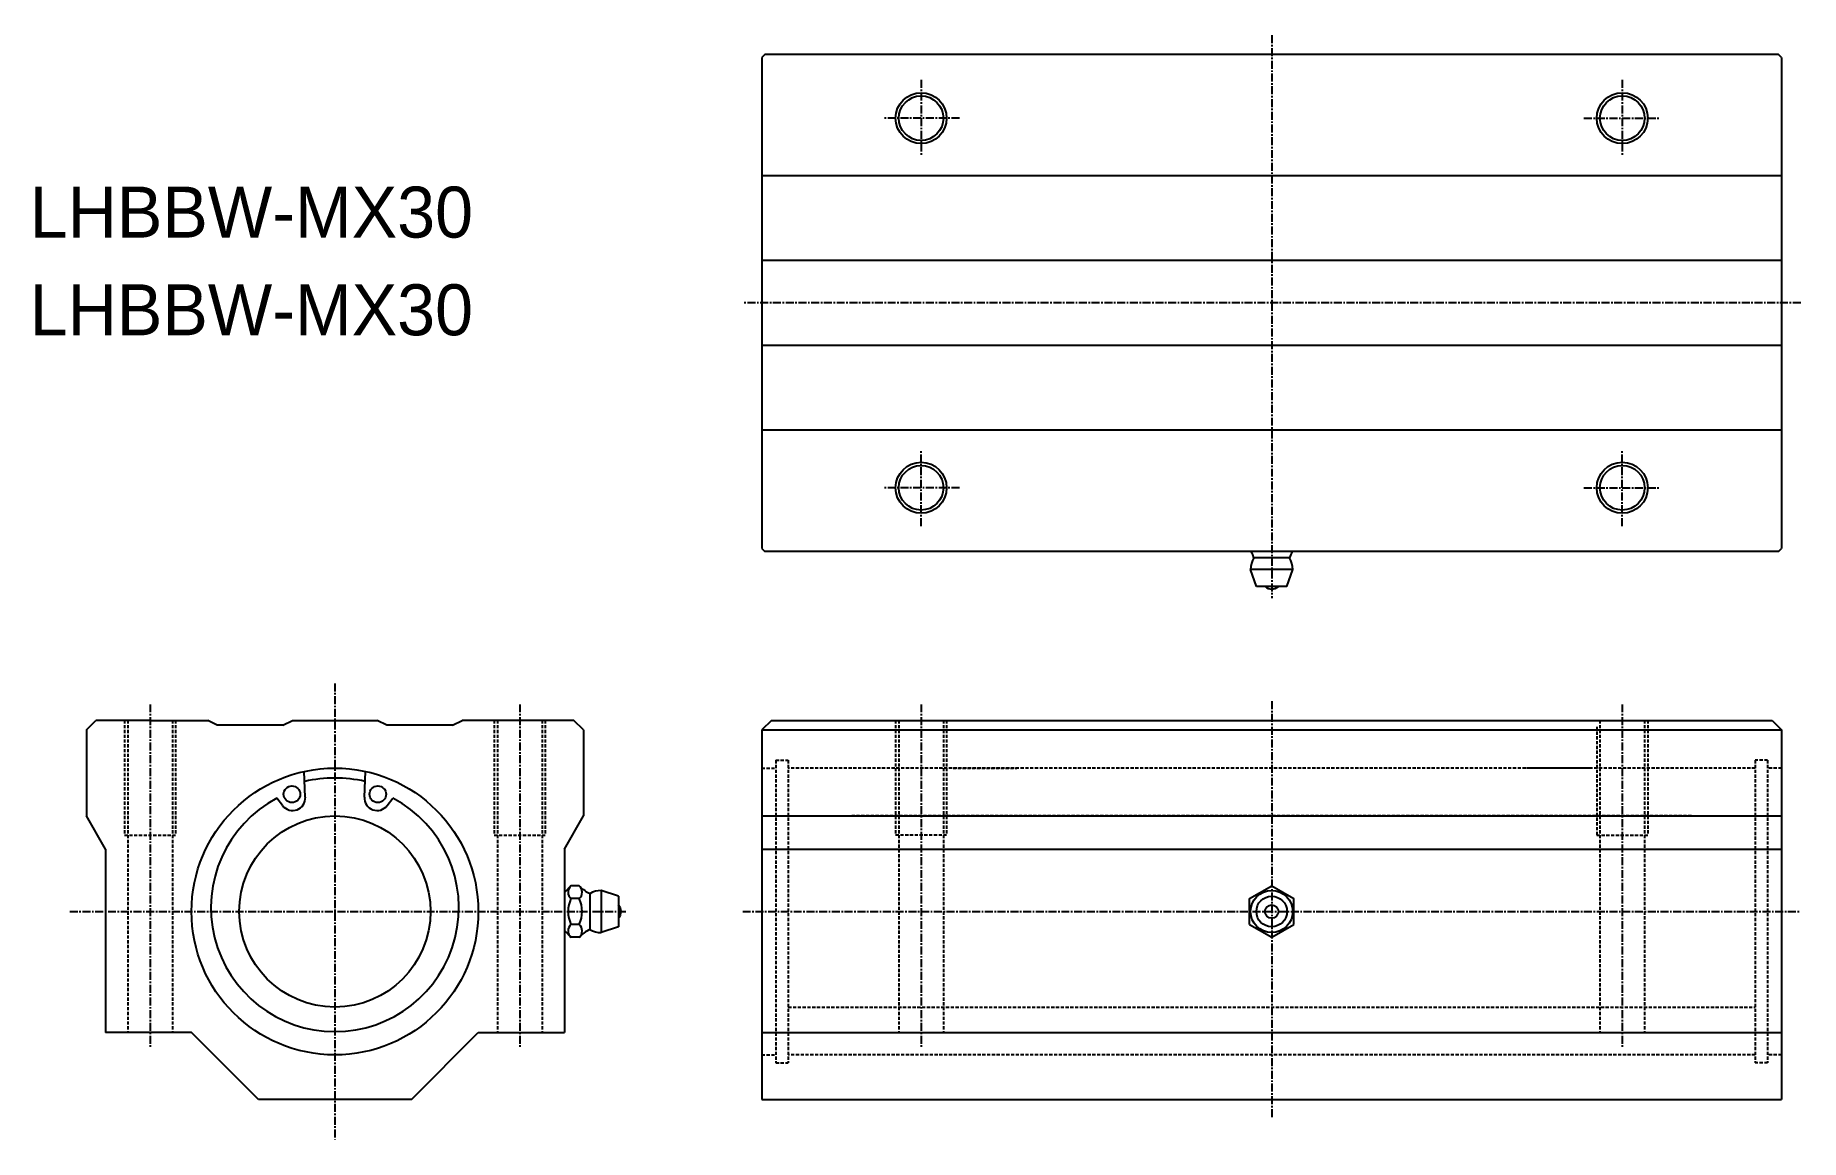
# Model space of a CAD drawing. Extents: x 675 to 952, y 106 to 279.
import ezdxf

# ---------------------------------------------------------------- set-up
doc = ezdxf.new("R2010")
doc.units = 0
doc.linetypes.add('CENTER', pattern=[2, 1.25, -0.25, 0.25, -0.25])
doc.linetypes.add('DASHED', pattern=[0.75, 0.5, -0.25])
doc.layers.get('0').update_dxf_attribs({"linetype": 'CONTINUOUS'})
doc.layers.add('CENTER', color=1, linetype='CENTER')

msp = doc.modelspace()

# ---------------------------------------------------------------- linework, layer by layer
at = {"color": 7, "linetype": 'CONTINUOUS'}
for p, q in [((789.21, 276.47), (788.71, 275.97)), ((788.71, 275.97), (788.71, 198.97)), ((948.21, 276.47), (789.21, 276.47)), ((948.71, 275.97), (948.21, 276.47)), ((948.71, 275.97), (948.71, 198.97)), ((948.71, 257.42), (788.71, 257.42)), ((948.71, 244.12), (788.71, 244.12)), ((948.71, 230.82), (788.71, 230.82)), ((948.71, 217.52), (788.71, 217.52)), ((788.71, 198.97), (789.21, 198.47)), ((948.21, 198.47), (789.21, 198.47)), ((871.51, 197.47), (865.91, 197.47)), ((948.21, 198.47), (948.71, 198.97)), ((866.31, 192.97), (865.41, 195.67)), ((872.01, 195.67), (865.41, 195.67)), ((871.11, 192.97), (872.01, 195.67)), ((867.66, 192.97), (866.31, 192.97)), ((869.76, 192.97), (867.66, 192.97)), ((871.11, 192.97), (869.76, 192.97)), ((682.73, 170.48), (684.23, 171.98)), ((692.73, 171.98), (684.23, 171.98)), ((692.73, 171.98), (701.78, 171.98)), ((703.28, 171.23), (701.78, 171.98)), ((713.58, 171.23), (715.08, 171.98)), ((715.08, 171.98), (728.38, 171.98)), ((715.08, 171.98), (728.38, 171.98)), ((729.88, 171.23), (728.38, 171.98)), ((740.18, 171.23), (741.68, 171.98)), ((759.23, 171.98), (741.68, 171.98)), ((760.73, 170.48), (759.23, 171.98)), ((790.21, 171.98), (788.71, 170.48)), ((790.21, 171.98), (947.21, 171.98)), ((947.21, 171.98), (948.71, 170.48)), ((682.73, 170.48), (682.73, 156.98)), ((713.58, 171.23), (703.28, 171.23)), ((740.18, 171.23), (729.88, 171.23)), ((760.73, 170.48), (760.73, 156.98)), ((788.71, 170.48), (788.71, 112.48)), ((788.71, 170.48), (948.71, 170.48)), ((948.71, 170.48), (948.71, 112.48)), ((717.09, 159.92), (716.92, 163.96)), ((726.36, 159.92), (726.54, 163.96)), ((713.51, 158.62), (712.63, 159.77)), ((729.94, 158.62), (730.83, 159.77)), ((685.73, 151.78), (682.73, 156.98)), ((757.73, 151.78), (760.73, 156.98)), ((788.71, 156.98), (948.71, 156.98)), ((685.73, 151.78), (685.73, 122.98)), ((757.73, 151.78), (757.73, 122.98)), ((788.71, 151.78), (948.71, 151.78)), ((865.21, 144), (868.71, 146.02)), ((868.71, 146.02), (872.21, 144)), ((865.21, 139.95), (865.21, 144)), ((872.21, 139.95), (872.21, 144)), ((865.21, 139.95), (868.71, 137.93)), ((868.71, 137.93), (872.21, 139.95)), ((699.23, 122.98), (685.73, 122.98)), ((709.73, 112.48), (699.23, 122.98)), ((733.73, 112.48), (744.23, 122.98)), ((744.23, 122.98), (757.73, 122.98)), ((788.71, 122.98), (948.71, 122.98)), ((733.73, 112.48), (709.73, 112.48)), ((788.71, 112.48), (948.71, 112.48))]:
    msp.add_line(p, q, dxfattribs=at)
at = {"color": 12, "linetype": 'CONTINUOUS'}
msp.add_line((902.96, 198.47), (902.96, 198.47), dxfattribs=at)
at = {"color": 3, "linetype": 'DASHED'}
for p, q in [((688.73, 171.98), (688.73, 153.98)), ((689.23, 171.98), (689.23, 122.98)), ((696.23, 171.98), (696.23, 122.98)), ((696.73, 171.98), (696.73, 153.98)), ((746.73, 171.98), (746.73, 153.98)), ((747.23, 171.98), (747.23, 122.98)), ((754.23, 171.98), (754.23, 122.98)), ((754.73, 171.98), (754.73, 153.98)), ((809.71, 171.98), (809.71, 153.98)), ((810.21, 171.98), (810.21, 122.98)), ((817.21, 171.98), (817.21, 122.98)), ((817.71, 171.98), (817.71, 153.98)), ((920.21, 171.98), (920.21, 122.98)), ((927.21, 171.98), (927.21, 122.98)), ((927.71, 171.98), (927.71, 153.98)), ((919.71, 170.98), (919.71, 153.98)), ((788.71, 164.48), (790.91, 164.48)), ((790.91, 165.73), (792.86, 165.73)), ((790.91, 165.73), (790.91, 118.23)), ((792.86, 165.73), (792.86, 118.23)), ((944.56, 164.48), (792.86, 164.48)), ((946.51, 165.73), (944.56, 165.73)), ((944.56, 165.73), (944.56, 118.23)), ((946.51, 165.73), (946.51, 118.23)), ((948.71, 164.48), (946.51, 164.48)), ((792.86, 156.98), (944.56, 156.98)), ((688.73, 153.98), (696.73, 153.98)), ((746.73, 153.98), (754.73, 153.98)), ((817.71, 153.98), (809.71, 153.98)), ((919.71, 153.98), (927.71, 153.98)), ((792.86, 126.98), (944.56, 126.98)), ((788.71, 119.48), (790.91, 119.48)), ((944.56, 119.48), (792.86, 119.48)), ((948.71, 119.48), (946.51, 119.48)), ((790.91, 118.23), (792.86, 118.23)), ((946.51, 118.23), (944.56, 118.23))]:
    msp.add_line(p, q, dxfattribs=at)
at = {"color": 12, "linetype": 'DASHED'}
for p, q in [((818.71, 164.48), (828.71, 164.48)), ((918.71, 164.48), (908.71, 164.48)), ((934.56, 156.98), (802.86, 156.98))]:
    msp.add_line(p, q, dxfattribs=at)
at = {"color": 7}
for p, q in [((758.77, 146.02), (757.73, 144.98)), ((760.07, 146.02), (758.77, 146.02)), ((761.73, 144.78), (761.73, 139.18)), ((766.23, 144.38), (763.53, 145.28)), ((763.53, 145.28), (763.53, 138.68)), ((766.23, 144.38), (766.23, 143.02)), ((760.07, 144), (758.77, 144)), ((766.23, 143.02), (766.23, 140.93)), ((757.73, 138.98), (758.77, 137.93)), ((760.07, 139.95), (758.77, 139.95)), ((766.23, 139.58), (763.53, 138.68)), ((766.23, 140.93), (766.23, 139.58)), ((760.07, 137.93), (758.77, 137.93))]:
    msp.add_line(p, q, dxfattribs=at)
at = {"color": 7, "linetype": 'CONTINUOUS'}
for centre, radius in [((813.71, 266.47), 4), ((923.71, 266.47), 4), ((813.71, 208.47), 4), ((923.71, 208.47), 4), ((721.73, 141.98), 22.5), ((714.99, 160.38), 1.3), ((728.46, 160.38), 1.3), ((721.73, 141.98), 15), ((868.71, 141.98), 3.3), ((868.71, 141.98), 2.4), ((868.71, 141.98), 1.05)]:
    msp.add_circle(centre, radius, dxfattribs=at)
at = {"color": 3, "linetype": 'CONTINUOUS'}
for centre in [(813.71, 266.47), (923.71, 266.47), (813.71, 208.47), (923.71, 208.47)]:
    msp.add_circle(centre, 3.5, dxfattribs=at)
at = {"color": 7, "linetype": 'CONTINUOUS'}
for centre, radius, start, end in [((868.9, 195.67), 3.49, 148.9518, 180), ((860.16, 195.75), 6, 16.69, 26.9916), ((877.26, 195.75), 6, 153.0084, 163.31), ((868.52, 195.67), 3.49, 0, 31.0482), ((868.71, 194.15), 1.57, 228.2478, 311.7522), ((721.73, 141.98), 20.95, 76.9236, 103.0764), ((721.73, 142.58), 19.45, 117.8957, 62.1043), ((715.1, 159.83), 2, 217.5057, 2.4933), ((728.36, 159.83), 2, 177.5067, 322.4943)]:
    msp.add_arc(centre, radius, start, end, dxfattribs=at)
at = {"color": 7}
for centre, radius, start, end in [((759.68, 145.01), 1.36, 131.985, 228.0149), ((759.16, 145.01), 1.36, 311.9851, 48.015), ((764.44, 150.13), 6, 225.0047, 243.126), ((763.53, 141.79), 3.49, 90, 121.0482), ((763.08, 141.98), 4.76, 154.8911, 205.1089), ((755.76, 141.98), 4.76, 334.8911, 25.1089), ((765.05, 141.98), 1.57, 318.2478, 41.7522), ((759.68, 138.94), 1.36, 131.9851, 228.0149), ((759.16, 138.94), 1.36, 311.9851, 48.0149), ((764.44, 133.82), 6, 116.874, 136.757), ((763.53, 142.17), 3.49, 238.9518, 270)]:
    msp.add_arc(centre, radius, start, end, dxfattribs=at)
at = {"layer": 'CENTER', "color": 1, "linetype": 'CENTER'}
for p, q in [((868.71, 279.47), (868.71, 191.57)), ((868.71, 279.47), (868.71, 191.14)), ((813.71, 272.47), (813.71, 260.47)), ((923.71, 272.47), (923.71, 260.47)), ((819.71, 266.47), (807.71, 266.47)), ((917.71, 266.47), (929.71, 266.47)), ((951.71, 237.47), (785.71, 237.47)), ((813.71, 202.47), (813.71, 214.47)), ((923.71, 202.47), (923.71, 214.47)), ((819.71, 208.47), (807.71, 208.47)), ((917.71, 208.47), (929.71, 208.47)), ((721.73, 177.78), (721.73, 106.18)), ((868.71, 174.98), (868.71, 109.48)), ((692.73, 174.49), (692.73, 120.63)), ((750.73, 174.49), (750.73, 120.63)), ((813.71, 174.49), (813.71, 120.63)), ((923.71, 174.49), (923.71, 120.63)), ((680.13, 141.98), (767.63, 141.98)), ((785.71, 141.98), (951.71, 141.98))]:
    msp.add_line(p, q, dxfattribs=at)

# ---------------------------------------------------------------- texts
at = {"color": 7, "linetype": 'CONTINUOUS'}
for p in [(673.85, 247.73), (673.85, 232.4)]:
    msp.add_text('LHBBW-MX30', height=8, dxfattribs=at).set_placement(p)

doc.saveas('drawing.dxf')
